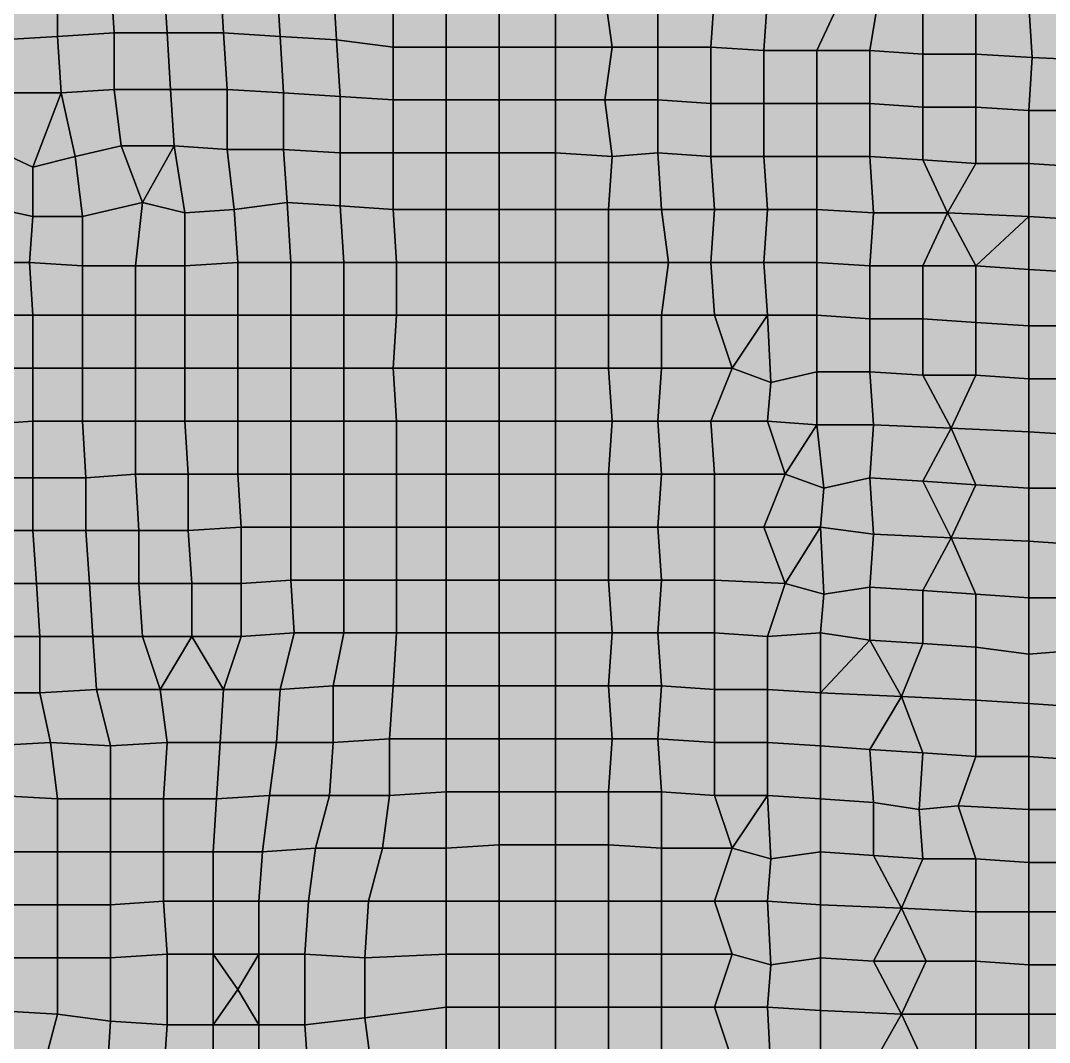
# Model space of a CAD drawing. Header units: metres. Extents: x -7480 to 79269, y -9100 to 45880.
# Drawn here: x 23930 to 29757, y 32180 to 37970 of the extents above; entities that cross this region are included whole.
import ezdxf

# ---------------------------------------------------------------- set-up
doc = ezdxf.new("R2010")
doc.units = ezdxf.units.M
doc.layers.add('COLOR_181', color=181, linetype='Continuous')

msp = doc.modelspace()

# ---------------------------------------------------------------- hatches: boundary and pattern name
at = {"layer": 'COLOR_181'}
for points in [[(23820, 37860), (24140, 37880), (24140, 38200), (23820, 38180)], [(24140, 37880), (24460, 37900), (24440, 38220), (24140, 38200)], [(24440, 38220), (24460, 37900), (24760, 37900), (24740, 38220)], [(24740, 38220), (24760, 37900), (25080, 37900), (25060, 38220)], [(25060, 38220), (25080, 37900), (25400, 37880), (25380, 38220)], [(25380, 38220), (25400, 37880), (25720, 37860), (25700, 38180)], [(25700, 38180), (25720, 37860), (26040, 37820), (26040, 38140)], [(26040, 37820), (26340, 37820), (26340, 38120), (26040, 38140)], [(26340, 37820), (26640, 37820), (26640, 38120), (26340, 38120)], [(26640, 37820), (26960, 37820), (26960, 38120), (26640, 38120)], [(26960, 37820), (27280, 37820), (27240, 38120), (26960, 38120)], [(27240, 38120), (27280, 37820), (27540, 37820), (27540, 38120)], [(27540, 37820), (27840, 37820), (27860, 38120), (27540, 38120)], [(27840, 37820), (28140, 37800), (28160, 38100), (27860, 38120)], [(28140, 37800), (28440, 37800), (28580, 38100), (28160, 38100)], [(28440, 37800), (28740, 37800), (28780, 38040), (28580, 38100)], [(28740, 37800), (29040, 37780), (29040, 38080), (28780, 38040)], [(29040, 37780), (29340, 37780), (29340, 38080), (29040, 38080)], [(29340, 37780), (29660, 37760), (29640, 38060), (29340, 38080)], [(29640, 38060), (29660, 37760), (30100, 37740), (29940, 38060)], [(23800, 37560), (24160, 37560), (24140, 37880), (23820, 37860)], [(24140, 37880), (24160, 37560), (24460, 37580), (24460, 37900)], [(24460, 37580), (24780, 37580), (24760, 37900), (24460, 37900)], [(24760, 37900), (24780, 37580), (25100, 37580), (25080, 37900)], [(25080, 37900), (25100, 37580), (25420, 37560), (25400, 37880)], [(25400, 37880), (25420, 37560), (25740, 37540), (25720, 37860)], [(25720, 37860), (25740, 37540), (26040, 37520), (26040, 37820)], [(26040, 37520), (26340, 37520), (26340, 37820), (26040, 37820)], [(26340, 37520), (26640, 37520), (26640, 37820), (26340, 37820)], [(26640, 37520), (26960, 37520), (26960, 37820), (26640, 37820)], [(26960, 37520), (27240, 37520), (27280, 37820), (26960, 37820)], [(27240, 37520), (27540, 37520), (27540, 37820), (27280, 37820)], [(27540, 37520), (27840, 37500), (27840, 37820), (27540, 37820)], [(27840, 37500), (28140, 37500), (28140, 37800), (27840, 37820)], [(28140, 37500), (28440, 37500), (28440, 37800), (28140, 37800)], [(28440, 37500), (28740, 37500), (28740, 37800), (28440, 37800)], [(28740, 37500), (29040, 37480), (29040, 37780), (28740, 37800)], [(29040, 37480), (29340, 37480), (29340, 37780), (29040, 37780)], [(29340, 37480), (29640, 37460), (29660, 37760), (29340, 37780)], [(29640, 37460), (29940, 37460), (30100, 37740), (29660, 37760)], [(23740, 37260), (24000, 37140), (24160, 37560), (23800, 37560)], [(24000, 37140), (24240, 37200), (24160, 37560)], [(24160, 37560), (24240, 37200), (24500, 37260), (24460, 37580)], [(24460, 37580), (24500, 37260), (24800, 37260), (24780, 37580)], [(24780, 37580), (24800, 37260), (25100, 37240), (25100, 37580)], [(25100, 37240), (25420, 37240), (25420, 37560), (25100, 37580)], [(25420, 37240), (25740, 37220), (25740, 37540), (25420, 37560)], [(25740, 37220), (26040, 37220), (26040, 37520), (25740, 37540)], [(26040, 37220), (26340, 37220), (26340, 37520), (26040, 37520)], [(26340, 37220), (26640, 37220), (26640, 37520), (26340, 37520)], [(26640, 37220), (26960, 37220), (26960, 37520), (26640, 37520)], [(26960, 37220), (27280, 37200), (27240, 37520), (26960, 37520)], [(27240, 37520), (27280, 37200), (27540, 37220), (27540, 37520)], [(27540, 37220), (27840, 37200), (27840, 37500), (27540, 37520)], [(27840, 37200), (28140, 37200), (28140, 37500), (27840, 37500)], [(28140, 37200), (28440, 37200), (28440, 37500), (28140, 37500)], [(28440, 37200), (28740, 37200), (28740, 37500), (28440, 37500)], [(28740, 37200), (29040, 37180), (29040, 37480), (28740, 37500)], [(29040, 37180), (29340, 37160), (29340, 37480), (29040, 37480)], [(29340, 37160), (29640, 37160), (29640, 37460), (29340, 37480)], [(29640, 37160), (29960, 37140), (29940, 37460), (29640, 37460)], [(23720, 36920), (24000, 36860), (24000, 37140), (23740, 37260)], [(24240, 37200), (24280, 36860), (24620, 36940), (24500, 37260)], [(24500, 37260), (24620, 36940), (24800, 37260)], [(24620, 36940), (24860, 36880), (24800, 37260)], [(24800, 37260), (24860, 36880), (25140, 36900), (25100, 37240)], [(25100, 37240), (25140, 36900), (25440, 36940), (25420, 37240)], [(25420, 37240), (25440, 36940), (25740, 36920), (25740, 37220)], [(24000, 36860), (24280, 36860), (24240, 37200), (24000, 37140)], [(25740, 36920), (26040, 36900), (26040, 37220), (25740, 37220)], [(26040, 36900), (26340, 36900), (26340, 37220), (26040, 37220)], [(26340, 36900), (26640, 36900), (26640, 37220), (26340, 37220)], [(26640, 36900), (26960, 36900), (26960, 37220), (26640, 37220)], [(26960, 36900), (27260, 36900), (27280, 37200), (26960, 37220)], [(27260, 36900), (27560, 36900), (27540, 37220), (27280, 37200)], [(27540, 37220), (27560, 36900), (27860, 36900), (27840, 37200)], [(27840, 37200), (27860, 36900), (28160, 36900), (28140, 37200)], [(28140, 37200), (28160, 36900), (28440, 36900), (28440, 37200)], [(28440, 36900), (28760, 36880), (28740, 37200), (28440, 37200)], [(28740, 37200), (28760, 36880), (29180, 36880), (29040, 37180)], [(29040, 37180), (29180, 36880), (29340, 37160)], [(29180, 36880), (29640, 36860), (29640, 37160), (29340, 37160)], [(29640, 36860), (29940, 36840), (29960, 37140), (29640, 37160)], [(23700, 36600), (23980, 36600), (24000, 36860), (23720, 36920)], [(24280, 36580), (24580, 36580), (24620, 36940), (24280, 36860)], [(24580, 36580), (24860, 36580), (24860, 36880), (24620, 36940)], [(24860, 36580), (25160, 36600), (25140, 36900), (24860, 36880)], [(25140, 36900), (25160, 36600), (25460, 36600), (25440, 36940)], [(25440, 36940), (25460, 36600), (25760, 36600), (25740, 36920)], [(25740, 36920), (25760, 36600), (26060, 36600), (26040, 36900)], [(26040, 36900), (26060, 36600), (26340, 36600), (26340, 36900)], [(26340, 36600), (26640, 36600), (26640, 36900), (26340, 36900)], [(26640, 36600), (26960, 36600), (26960, 36900), (26640, 36900)], [(26960, 36600), (27260, 36600), (27260, 36900), (26960, 36900)], [(27260, 36600), (27600, 36600), (27560, 36900), (27260, 36900)], [(27560, 36900), (27600, 36600), (27840, 36600), (27860, 36900)], [(27840, 36600), (28140, 36600), (28160, 36900), (27860, 36900)], [(28140, 36600), (28440, 36600), (28440, 36900), (28160, 36900)], [(28440, 36600), (28740, 36580), (28760, 36880), (28440, 36900)], [(23980, 36600), (24280, 36580), (24280, 36860), (24000, 36860)], [(28740, 36580), (29040, 36580), (29180, 36880), (28760, 36880)], [(29040, 36580), (29340, 36580), (29180, 36880)], [(29180, 36880), (29340, 36580), (29640, 36860)], [(29340, 36580), (29640, 36560), (29640, 36860)], [(29640, 36560), (29960, 36540), (29940, 36840), (29640, 36860)], [(23700, 36300), (24000, 36300), (23980, 36600), (23700, 36600)], [(23980, 36600), (24000, 36300), (24280, 36300), (24280, 36580)], [(24860, 36300), (25160, 36300), (25160, 36600), (24860, 36580)], [(25160, 36300), (25460, 36300), (25460, 36600), (25160, 36600)], [(25460, 36300), (25760, 36300), (25760, 36600), (25460, 36600)], [(25760, 36300), (26060, 36300), (26060, 36600), (25760, 36600)], [(26060, 36300), (26340, 36300), (26340, 36600), (26060, 36600)], [(26340, 36300), (26640, 36300), (26640, 36600), (26340, 36600)], [(26640, 36300), (26960, 36300), (26960, 36600), (26640, 36600)], [(26960, 36300), (27260, 36300), (27260, 36600), (26960, 36600)], [(27260, 36300), (27560, 36300), (27600, 36600), (27260, 36600)], [(27560, 36300), (27860, 36300), (27840, 36600), (27600, 36600)], [(27840, 36600), (27860, 36300), (28160, 36300), (28140, 36600)], [(28140, 36600), (28160, 36300), (28440, 36300), (28440, 36600)], [(28440, 36300), (28740, 36280), (28740, 36580), (28440, 36600)], [(24280, 36300), (24580, 36300), (24580, 36580), (24280, 36580)], [(24580, 36300), (24860, 36300), (24860, 36580), (24580, 36580)], [(28740, 36280), (29040, 36280), (29040, 36580), (28740, 36580)], [(29040, 36280), (29340, 36260), (29340, 36580), (29040, 36580)], [(29340, 36260), (29640, 36240), (29640, 36560), (29340, 36580)], [(29640, 36240), (29940, 36240), (29960, 36540), (29640, 36560)], [(23700, 36000), (24000, 36000), (24000, 36300), (23700, 36300)], [(24000, 36000), (24280, 36000), (24280, 36300), (24000, 36300)], [(24280, 36000), (24580, 36000), (24580, 36300), (24280, 36300)], [(24580, 36000), (24860, 36000), (24860, 36300), (24580, 36300)], [(24860, 36000), (25160, 36000), (25160, 36300), (24860, 36300)], [(25160, 36000), (25460, 36000), (25460, 36300), (25160, 36300)], [(25460, 36000), (25760, 36000), (25760, 36300), (25460, 36300)], [(25760, 36000), (26040, 36000), (26060, 36300), (25760, 36300)], [(26040, 36000), (26340, 36000), (26340, 36300), (26060, 36300)], [(26340, 36000), (26640, 36000), (26640, 36300), (26340, 36300)], [(26640, 36000), (26960, 36000), (26960, 36300), (26640, 36300)], [(26960, 36000), (27260, 36000), (27260, 36300), (26960, 36300)], [(27260, 36000), (27560, 36000), (27560, 36300), (27260, 36300)], [(27560, 36000), (27960, 36000), (27860, 36300), (27560, 36300)], [(27860, 36300), (27960, 36000), (28160, 36300)], [(27960, 36000), (28180, 35920), (28160, 36300)], [(28160, 36300), (28180, 35920), (28440, 35980), (28440, 36300)], [(28440, 35980), (28740, 35980), (28740, 36280), (28440, 36300)], [(28740, 35980), (29040, 35960), (29040, 36280), (28740, 36280)], [(29040, 35960), (29340, 35960), (29340, 36260), (29040, 36280)], [(29340, 35960), (29640, 35940), (29640, 36240), (29340, 36260)], [(29640, 35940), (29960, 35940), (29940, 36240), (29640, 36240)], [(23700, 35680), (24000, 35700), (24000, 36000), (23700, 36000)], [(24000, 35700), (24280, 35700), (24280, 36000), (24000, 36000)], [(24280, 35700), (24580, 35700), (24580, 36000), (24280, 36000)], [(24580, 35700), (24860, 35700), (24860, 36000), (24580, 36000)], [(24860, 35700), (25160, 35700), (25160, 36000), (24860, 36000)], [(25160, 35700), (25460, 35700), (25460, 36000), (25160, 36000)], [(25460, 35700), (25760, 35700), (25760, 36000), (25460, 36000)], [(25760, 35700), (26060, 35700), (26040, 36000), (25760, 36000)], [(26040, 36000), (26060, 35700), (26340, 35700), (26340, 36000)], [(26340, 35700), (26640, 35700), (26640, 36000), (26340, 36000)], [(26640, 35700), (26960, 35700), (26960, 36000), (26640, 36000)], [(26960, 35700), (27280, 35700), (27260, 36000), (26960, 36000)], [(27260, 36000), (27280, 35700), (27540, 35700), (27560, 36000)], [(27540, 35700), (27840, 35700), (27960, 36000), (27560, 36000)], [(27840, 35700), (28160, 35700), (28180, 35920), (27960, 36000)], [(28160, 35700), (28440, 35680), (28440, 35980), (28180, 35920)], [(28440, 35680), (28760, 35680), (28740, 35980), (28440, 35980)], [(28740, 35980), (28760, 35680), (29200, 35660), (29040, 35960)], [(29040, 35960), (29200, 35660), (29340, 35960)], [(29200, 35660), (29640, 35640), (29640, 35940), (29340, 35960)], [(29640, 35640), (29940, 35620), (29960, 35940), (29640, 35940)], [(23700, 35380), (24000, 35380), (24000, 35700), (23700, 35680)], [(24000, 35380), (24300, 35380), (24280, 35700), (24000, 35700)], [(24280, 35700), (24300, 35380), (24580, 35400), (24580, 35700)], [(24580, 35400), (24880, 35400), (24860, 35700), (24580, 35700)], [(24860, 35700), (24880, 35400), (25160, 35400), (25160, 35700)], [(25160, 35400), (25460, 35400), (25460, 35700), (25160, 35700)], [(25460, 35400), (25760, 35400), (25760, 35700), (25460, 35700)], [(25760, 35400), (26060, 35400), (26060, 35700), (25760, 35700)], [(26060, 35400), (26340, 35400), (26340, 35700), (26060, 35700)], [(26340, 35400), (26640, 35400), (26640, 35700), (26340, 35700)], [(26640, 35400), (26960, 35400), (26960, 35700), (26640, 35700)], [(26960, 35400), (27260, 35400), (27280, 35700), (26960, 35700)], [(27260, 35400), (27560, 35400), (27540, 35700), (27280, 35700)], [(27540, 35700), (27560, 35400), (27860, 35400), (27840, 35700)], [(27840, 35700), (27860, 35400), (28260, 35400), (28160, 35700)], [(28160, 35700), (28260, 35400), (28440, 35680)], [(28260, 35400), (28480, 35320), (28440, 35680)], [(28440, 35680), (28480, 35320), (28740, 35380), (28760, 35680)], [(28740, 35380), (29040, 35360), (29200, 35660), (28760, 35680)], [(29040, 35360), (29340, 35340), (29200, 35660)], [(29200, 35660), (29340, 35340), (29640, 35320), (29640, 35640)], [(29640, 35320), (29940, 35320), (29940, 35620), (29640, 35640)], [(23700, 35380), (23720, 35080), (24000, 35080), (24000, 35380)], [(24000, 35080), (24300, 35080), (24300, 35380), (24000, 35380)], [(24300, 35080), (24600, 35080), (24580, 35400), (24300, 35380)], [(24580, 35400), (24600, 35080), (24880, 35080), (24880, 35400)], [(24880, 35080), (25180, 35100), (25160, 35400), (24880, 35400)], [(25160, 35400), (25180, 35100), (25460, 35100), (25460, 35400)], [(25460, 35100), (25760, 35100), (25760, 35400), (25460, 35400)], [(25760, 35100), (26060, 35100), (26060, 35400), (25760, 35400)], [(26060, 35100), (26340, 35100), (26340, 35400), (26060, 35400)], [(26340, 35100), (26640, 35100), (26640, 35400), (26340, 35400)], [(26640, 35100), (26960, 35100), (26960, 35400), (26640, 35400)], [(26960, 35100), (27260, 35100), (27260, 35400), (26960, 35400)], [(27260, 35100), (27540, 35100), (27560, 35400), (27260, 35400)], [(27540, 35100), (27860, 35100), (27860, 35400), (27560, 35400)], [(27860, 35100), (28140, 35100), (28260, 35400), (27860, 35400)], [(28140, 35100), (28460, 35100), (28480, 35320), (28260, 35400)], [(28460, 35100), (28760, 35060), (28740, 35380), (28480, 35320)], [(28740, 35380), (28760, 35060), (29200, 35040), (29040, 35360)], [(29040, 35360), (29200, 35040), (29340, 35340)], [(29200, 35040), (29640, 35020), (29640, 35320), (29340, 35340)], [(29640, 35020), (29940, 35000), (29940, 35320), (29640, 35320)], [(24880, 35080), (24900, 34780), (25180, 34780), (25180, 35100)], [(25180, 34780), (25460, 34800), (25460, 35100), (25180, 35100)], [(25460, 34800), (25760, 34800), (25760, 35100), (25460, 35100)], [(25760, 34800), (26060, 34800), (26060, 35100), (25760, 35100)], [(26060, 34800), (26340, 34800), (26340, 35100), (26060, 35100)], [(26340, 34800), (26640, 34800), (26640, 35100), (26340, 35100)], [(26640, 34800), (26960, 34800), (26960, 35100), (26640, 35100)], [(26960, 34800), (27260, 34800), (27260, 35100), (26960, 35100)], [(27260, 34800), (27560, 34800), (27540, 35100), (27260, 35100)], [(27540, 35100), (27560, 34800), (27860, 34800), (27860, 35100)], [(27860, 34800), (28260, 34780), (28140, 35100), (27860, 35100)], [(28140, 35100), (28260, 34780), (28460, 35100)], [(28260, 34780), (28480, 34720), (28460, 35100)], [(28460, 35100), (28480, 34720), (28740, 34760), (28760, 35060)], [(23720, 34780), (24020, 34780), (24000, 35080), (23720, 35080)], [(24000, 35080), (24020, 34780), (24320, 34780), (24300, 35080)], [(24300, 35080), (24320, 34780), (24600, 34780), (24600, 35080)], [(24600, 34780), (24900, 34780), (24880, 35080), (24600, 35080)], [(28740, 34760), (29040, 34740), (29200, 35040), (28760, 35060)], [(29040, 34740), (29340, 34720), (29200, 35040)], [(29200, 35040), (29340, 34720), (29640, 34700), (29640, 35020)], [(29640, 34700), (29940, 34700), (29940, 35000), (29640, 35020)], [(25180, 34480), (25480, 34500), (25460, 34800), (25180, 34780)], [(25460, 34800), (25480, 34500), (25760, 34500), (25760, 34800)], [(25760, 34500), (26060, 34500), (26060, 34800), (25760, 34800)], [(26060, 34500), (26340, 34500), (26340, 34800), (26060, 34800)], [(26340, 34500), (26640, 34500), (26640, 34800), (26340, 34800)], [(26640, 34500), (26960, 34500), (26960, 34800), (26640, 34800)], [(26960, 34500), (27280, 34500), (27260, 34800), (26960, 34800)], [(27260, 34800), (27280, 34500), (27540, 34500), (27560, 34800)], [(27540, 34500), (27860, 34500), (27860, 34800), (27560, 34800)], [(27860, 34500), (28160, 34480), (28260, 34780), (27860, 34800)], [(23720, 34780), (23740, 34480), (24040, 34480), (24020, 34780)], [(24020, 34780), (24040, 34480), (24340, 34480), (24320, 34780)], [(24320, 34780), (24340, 34480), (24620, 34480), (24600, 34780)], [(24600, 34780), (24620, 34480), (24900, 34480), (24900, 34780)], [(24900, 34480), (25180, 34480), (25180, 34780), (24900, 34780)], [(28160, 34480), (28460, 34500), (28480, 34720), (28260, 34780)], [(28460, 34500), (28740, 34460), (28740, 34760), (28480, 34720)], [(28740, 34460), (29040, 34440), (29040, 34740), (28740, 34760)], [(29040, 34440), (29340, 34420), (29340, 34720), (29040, 34740)], [(29340, 34420), (29640, 34380), (29640, 34700), (29340, 34720)], [(29640, 34380), (29900, 34400), (29940, 34700), (29640, 34700)], [(25080, 34180), (25400, 34180), (25480, 34500), (25180, 34480)], [(25400, 34180), (25700, 34200), (25760, 34500), (25480, 34500)], [(25700, 34200), (26040, 34200), (26060, 34500), (25760, 34500)], [(26040, 34200), (26340, 34200), (26340, 34500), (26060, 34500)], [(26340, 34200), (26640, 34200), (26640, 34500), (26340, 34500)], [(26640, 34200), (26960, 34200), (26960, 34500), (26640, 34500)], [(26960, 34200), (27260, 34200), (27280, 34500), (26960, 34500)], [(27260, 34200), (27560, 34200), (27540, 34500), (27280, 34500)], [(27540, 34500), (27560, 34200), (27860, 34180), (27860, 34500)], [(27860, 34180), (28160, 34180), (28160, 34480), (27860, 34500)], [(28160, 34180), (28460, 34160), (28460, 34500), (28160, 34480)], [(28460, 34160), (28740, 34460), (28460, 34500)], [(23740, 34160), (24040, 34160), (24040, 34480), (23740, 34480)], [(24040, 34160), (24360, 34180), (24340, 34480), (24040, 34480)], [(24340, 34480), (24360, 34180), (24720, 34180), (24620, 34480)], [(24620, 34480), (24720, 34180), (24900, 34480)], [(24720, 34180), (25080, 34180), (24900, 34480)], [(24900, 34480), (25080, 34180), (25180, 34480)], [(28460, 34160), (28920, 34140), (28740, 34460)], [(28740, 34460), (28920, 34140), (29040, 34440)], [(28920, 34140), (29340, 34120), (29340, 34420), (29040, 34440)], [(29340, 34120), (29640, 34100), (29640, 34380), (29340, 34420)], [(29640, 34100), (29940, 34080), (29900, 34400), (29640, 34380)], [(23740, 34160), (23760, 33860), (24100, 33880), (24040, 34160)], [(24040, 34160), (24100, 33880), (24440, 33860), (24360, 34180)], [(24360, 34180), (24440, 33860), (24760, 33880), (24720, 34180)], [(24720, 34180), (24760, 33880), (25060, 33880), (25080, 34180)], [(25060, 33880), (25380, 33880), (25400, 34180), (25080, 34180)], [(25380, 33880), (25700, 33880), (25700, 34200), (25400, 34180)], [(25700, 33880), (26020, 33900), (26040, 34200), (25700, 34200)], [(26020, 33900), (26340, 33900), (26340, 34200), (26040, 34200)], [(26340, 33900), (26640, 33900), (26640, 34200), (26340, 34200)], [(26640, 33900), (26960, 33900), (26960, 34200), (26640, 34200)], [(26960, 33900), (27280, 33900), (27260, 34200), (26960, 34200)], [(27260, 34200), (27280, 33900), (27540, 33900), (27560, 34200)], [(27540, 33900), (27860, 33880), (27860, 34180), (27560, 34200)], [(27860, 33880), (28160, 33880), (28160, 34180), (27860, 34180)], [(28160, 33880), (28460, 33860), (28460, 34160), (28160, 34180)], [(28460, 33860), (28740, 33840), (28920, 34140), (28460, 34160)], [(28740, 33840), (29040, 33820), (28920, 34140)], [(28920, 34140), (29040, 33820), (29340, 33800), (29340, 34120)], [(29340, 33800), (29640, 33800), (29640, 34100), (29340, 34120)], [(29640, 33800), (29940, 33780), (29940, 34080), (29640, 34100)], [(23760, 33860), (23800, 33580), (24140, 33560), (24100, 33880)], [(24100, 33880), (24140, 33560), (24440, 33560), (24440, 33860)], [(24440, 33560), (24740, 33560), (24760, 33880), (24440, 33860)], [(24740, 33560), (25040, 33560), (25060, 33880), (24760, 33880)], [(25040, 33560), (25340, 33580), (25380, 33880), (25060, 33880)], [(25340, 33580), (25680, 33580), (25700, 33880), (25380, 33880)], [(25680, 33580), (26020, 33580), (26020, 33900), (25700, 33880)], [(26020, 33580), (26340, 33600), (26340, 33900), (26020, 33900)], [(26340, 33600), (26640, 33600), (26640, 33900), (26340, 33900)], [(26640, 33600), (26960, 33600), (26960, 33900), (26640, 33900)], [(26960, 33600), (27260, 33600), (27280, 33900), (26960, 33900)], [(27260, 33600), (27560, 33600), (27540, 33900), (27280, 33900)], [(27540, 33900), (27560, 33600), (27860, 33580), (27860, 33880)], [(27860, 33580), (28160, 33580), (28160, 33880), (27860, 33880)], [(28160, 33580), (28460, 33560), (28460, 33860), (28160, 33880)], [(28460, 33560), (28760, 33540), (28740, 33840), (28460, 33860)], [(28740, 33840), (28760, 33540), (29020, 33500), (29040, 33820)], [(29020, 33500), (29240, 33520), (29340, 33800), (29040, 33820)], [(29240, 33520), (29640, 33500), (29640, 33800), (29340, 33800)], [(29640, 33500), (29960, 33500), (29940, 33780), (29640, 33800)], [(23800, 33260), (24140, 33260), (24140, 33560), (23800, 33580)], [(25020, 33260), (25300, 33260), (25340, 33580), (25040, 33560)], [(25300, 33260), (25600, 33280), (25680, 33580), (25340, 33580)], [(25600, 33280), (25980, 33280), (26020, 33580), (25680, 33580)], [(25980, 33280), (26340, 33280), (26340, 33600), (26020, 33580)], [(26340, 33280), (26640, 33300), (26640, 33600), (26340, 33600)], [(26640, 33300), (26960, 33300), (26960, 33600), (26640, 33600)], [(26960, 33300), (27260, 33300), (27260, 33600), (26960, 33600)], [(27260, 33300), (27560, 33280), (27560, 33600), (27260, 33600)], [(27560, 33280), (27960, 33280), (27860, 33580), (27560, 33600)], [(27860, 33580), (27960, 33280), (28160, 33580)], [(27960, 33280), (28180, 33220), (28160, 33580)], [(28160, 33580), (28180, 33220), (28460, 33260), (28460, 33560)], [(24140, 33260), (24440, 33260), (24440, 33560), (24140, 33560)], [(24440, 33260), (24740, 33260), (24740, 33560), (24440, 33560)], [(24740, 33260), (25020, 33260), (25040, 33560), (24740, 33560)], [(28460, 33260), (28760, 33240), (28760, 33540), (28460, 33560)], [(28760, 33240), (29040, 33220), (29020, 33500), (28760, 33540)], [(29020, 33500), (29040, 33220), (29340, 33220), (29240, 33520)], [(29240, 33520), (29340, 33220), (29640, 33200), (29640, 33500)], [(29640, 33200), (29940, 33200), (29960, 33500), (29640, 33500)], [(25280, 32980), (25560, 32980), (25600, 33280), (25300, 33260)], [(25560, 32980), (25900, 32980), (25980, 33280), (25600, 33280)], [(25900, 32980), (26340, 32980), (26340, 33280), (25980, 33280)], [(26340, 32980), (26640, 32980), (26640, 33300), (26340, 33280)], [(26640, 32980), (26960, 32980), (26960, 33300), (26640, 33300)], [(26960, 32980), (27260, 32980), (27260, 33300), (26960, 33300)], [(27260, 32980), (27560, 32980), (27560, 33280), (27260, 33300)], [(27560, 32980), (27860, 32980), (27960, 33280), (27560, 33280)], [(27860, 32980), (28160, 32980), (28180, 33220), (27960, 33280)], [(23800, 33260), (23820, 32960), (24140, 32960), (24140, 33260)], [(24140, 32960), (24440, 32960), (24440, 33260), (24140, 33260)], [(24440, 32960), (24740, 32980), (24740, 33260), (24440, 33260)], [(24740, 32980), (25020, 32980), (25020, 33260), (24740, 33260)], [(25020, 32980), (25280, 32980), (25300, 33260), (25020, 33260)], [(28160, 32980), (28460, 32960), (28460, 33260), (28180, 33220)], [(28460, 32960), (28920, 32940), (28760, 33240), (28460, 33260)], [(28760, 33240), (28920, 32940), (29040, 33220)], [(28920, 32940), (29340, 32920), (29340, 33220), (29040, 33220)], [(29340, 32920), (29640, 32920), (29640, 33200), (29340, 33220)], [(29640, 32920), (29940, 32920), (29940, 33200), (29640, 33200)], [(23800, 32660), (24140, 32660), (24140, 32960), (23820, 32960)], [(24140, 32660), (24440, 32660), (24440, 32960), (24140, 32960)], [(24440, 32660), (24760, 32680), (24740, 32980), (24440, 32960)], [(24740, 32980), (24760, 32680), (25020, 32680), (25020, 32980)], [(25020, 32680), (25280, 32680), (25280, 32980), (25020, 32980)], [(25280, 32680), (25540, 32680), (25560, 32980), (25280, 32980)], [(25540, 32680), (25880, 32660), (25900, 32980), (25560, 32980)], [(25880, 32660), (26340, 32680), (26340, 32980), (25900, 32980)], [(26340, 32680), (26640, 32680), (26640, 32980), (26340, 32980)], [(26640, 32680), (26960, 32680), (26960, 32980), (26640, 32980)], [(26960, 32680), (27260, 32680), (27260, 32980), (26960, 32980)], [(27260, 32680), (27560, 32680), (27560, 32980), (27260, 32980)], [(27560, 32680), (27960, 32680), (27860, 32980), (27560, 32980)], [(27860, 32980), (27960, 32680), (28180, 32620), (28160, 32980)], [(28160, 32980), (28180, 32620), (28460, 32660), (28460, 32960)], [(28460, 32660), (28760, 32640), (28920, 32940), (28460, 32960)], [(28760, 32640), (29060, 32640), (28920, 32940)], [(28920, 32940), (29060, 32640), (29340, 32640), (29340, 32920)], [(29340, 32640), (29640, 32620), (29640, 32920), (29340, 32920)], [(29640, 32620), (29940, 32620), (29940, 32920), (29640, 32920)], [(23780, 32360), (24140, 32340), (24140, 32660), (23800, 32660)], [(24140, 32340), (24440, 32300), (24440, 32660), (24140, 32660)], [(24440, 32300), (24760, 32280), (24760, 32680), (24440, 32660)], [(24760, 32280), (25020, 32280), (25020, 32680), (24760, 32680)], [(25020, 32280), (25160, 32480), (25020, 32680)], [(25020, 32680), (25160, 32480), (25280, 32680)], [(25160, 32480), (25280, 32280), (25280, 32680)], [(25280, 32280), (25540, 32280), (25540, 32680), (25280, 32680)], [(25540, 32280), (25880, 32320), (25880, 32660), (25540, 32680)], [(25880, 32320), (26340, 32380), (26340, 32680), (25880, 32660)], [(26340, 32380), (26640, 32380), (26640, 32680), (26340, 32680)], [(26640, 32380), (26960, 32380), (26960, 32680), (26640, 32680)], [(26960, 32380), (27260, 32380), (27260, 32680), (26960, 32680)], [(27260, 32380), (27560, 32380), (27560, 32680), (27260, 32680)], [(27560, 32380), (27860, 32380), (27960, 32680), (27560, 32680)], [(27860, 32380), (28160, 32380), (28180, 32620), (27960, 32680)], [(28160, 32380), (28460, 32360), (28460, 32660), (28180, 32620)], [(28460, 32360), (28920, 32340), (28760, 32640), (28460, 32660)], [(28760, 32640), (28920, 32340), (29060, 32640)], [(28920, 32340), (29340, 32340), (29340, 32640), (29060, 32640)], [(29340, 32340), (29640, 32340), (29640, 32620), (29340, 32640)], [(29640, 32340), (29960, 32340), (29940, 32620), (29640, 32620)], [(25020, 32280), (25280, 32280), (25160, 32480)], [(23720, 32060), (24060, 32040), (24140, 32340), (23780, 32360)], [(25880, 32320), (25920, 32020), (26340, 32080), (26340, 32380)], [(26340, 32080), (26640, 32080), (26640, 32380), (26340, 32380)], [(26640, 32080), (26960, 32080), (26960, 32380), (26640, 32380)], [(26960, 32080), (27260, 32080), (27260, 32380), (26960, 32380)], [(27260, 32080), (27560, 32080), (27560, 32380), (27260, 32380)], [(27560, 32080), (27960, 32080), (27860, 32380), (27560, 32380)], [(27860, 32380), (27960, 32080), (28180, 32020), (28160, 32380)], [(28160, 32380), (28180, 32020), (28460, 32060), (28460, 32360)], [(28460, 32060), (28760, 32060), (28920, 32340), (28460, 32360)], [(24060, 32040), (24420, 32000), (24440, 32300), (24140, 32340)], [(24420, 32000), (24740, 31980), (24760, 32280), (24440, 32300)], [(25540, 32280), (25560, 31980), (25920, 32020), (25880, 32320)], [(28760, 32060), (29060, 32040), (28920, 32340)], [(28920, 32340), (29060, 32040), (29340, 32040), (29340, 32340)], [(29340, 32040), (29640, 32040), (29640, 32340), (29340, 32340)], [(29640, 32040), (29960, 32040), (29960, 32340), (29640, 32340)], [(24740, 31980), (25020, 31980), (25020, 32280), (24760, 32280)], [(25020, 31980), (25280, 31980), (25280, 32280), (25020, 32280)], [(25280, 31980), (25560, 31980), (25540, 32280), (25280, 32280)]]:
    msp.add_hatch(color=256, dxfattribs=at).paths.add_polyline_path(points)

# ---------------------------------------------------------------- linework, layer by layer
for points in [[(23820, 37860), (24140, 37880), (24140, 38200), (23820, 38180)], [(24140, 37880), (24460, 37900), (24440, 38220), (24140, 38200)], [(24440, 38220), (24460, 37900), (24760, 37900), (24740, 38220)], [(24740, 38220), (24760, 37900), (25080, 37900), (25060, 38220)], [(25060, 38220), (25080, 37900), (25400, 37880), (25380, 38220)], [(25380, 38220), (25400, 37880), (25720, 37860), (25700, 38180)], [(25700, 38180), (25720, 37860), (26040, 37820), (26040, 38140)], [(26040, 37820), (26340, 37820), (26340, 38120), (26040, 38140)], [(26340, 37820), (26640, 37820), (26640, 38120), (26340, 38120)], [(26640, 37820), (26960, 37820), (26960, 38120), (26640, 38120)], [(26960, 37820), (27280, 37820), (27240, 38120), (26960, 38120)], [(27240, 38120), (27280, 37820), (27540, 37820), (27540, 38120)], [(27540, 37820), (27840, 37820), (27860, 38120), (27540, 38120)], [(27840, 37820), (28140, 37800), (28160, 38100), (27860, 38120)], [(28140, 37800), (28440, 37800), (28580, 38100), (28160, 38100)], [(28440, 37800), (28740, 37800), (28780, 38040), (28580, 38100)], [(28740, 37800), (29040, 37780), (29040, 38080), (28780, 38040)], [(29040, 37780), (29340, 37780), (29340, 38080), (29040, 38080)], [(29340, 37780), (29660, 37760), (29640, 38060), (29340, 38080)], [(29640, 38060), (29660, 37760), (30100, 37740), (29940, 38060)], [(23800, 37560), (24160, 37560), (24140, 37880), (23820, 37860)], [(24140, 37880), (24160, 37560), (24460, 37580), (24460, 37900)], [(24460, 37580), (24780, 37580), (24760, 37900), (24460, 37900)], [(24760, 37900), (24780, 37580), (25100, 37580), (25080, 37900)], [(25080, 37900), (25100, 37580), (25420, 37560), (25400, 37880)], [(25400, 37880), (25420, 37560), (25740, 37540), (25720, 37860)], [(25720, 37860), (25740, 37540), (26040, 37520), (26040, 37820)], [(26040, 37520), (26340, 37520), (26340, 37820), (26040, 37820)], [(26340, 37520), (26640, 37520), (26640, 37820), (26340, 37820)], [(26640, 37520), (26960, 37520), (26960, 37820), (26640, 37820)], [(26960, 37520), (27240, 37520), (27280, 37820), (26960, 37820)], [(27240, 37520), (27540, 37520), (27540, 37820), (27280, 37820)], [(27540, 37520), (27840, 37500), (27840, 37820), (27540, 37820)], [(27840, 37500), (28140, 37500), (28140, 37800), (27840, 37820)], [(28140, 37500), (28440, 37500), (28440, 37800), (28140, 37800)], [(28440, 37500), (28740, 37500), (28740, 37800), (28440, 37800)], [(28740, 37500), (29040, 37480), (29040, 37780), (28740, 37800)], [(29040, 37480), (29340, 37480), (29340, 37780), (29040, 37780)], [(29340, 37480), (29640, 37460), (29660, 37760), (29340, 37780)], [(29640, 37460), (29940, 37460), (30100, 37740), (29660, 37760)], [(23740, 37260), (24000, 37140), (24160, 37560), (23800, 37560)], [(24000, 37140), (24240, 37200), (24160, 37560)], [(24160, 37560), (24240, 37200), (24500, 37260), (24460, 37580)], [(24460, 37580), (24500, 37260), (24800, 37260), (24780, 37580)], [(24780, 37580), (24800, 37260), (25100, 37240), (25100, 37580)], [(25100, 37240), (25420, 37240), (25420, 37560), (25100, 37580)], [(25420, 37240), (25740, 37220), (25740, 37540), (25420, 37560)], [(25740, 37220), (26040, 37220), (26040, 37520), (25740, 37540)], [(26040, 37220), (26340, 37220), (26340, 37520), (26040, 37520)], [(26340, 37220), (26640, 37220), (26640, 37520), (26340, 37520)], [(26640, 37220), (26960, 37220), (26960, 37520), (26640, 37520)], [(26960, 37220), (27280, 37200), (27240, 37520), (26960, 37520)], [(27240, 37520), (27280, 37200), (27540, 37220), (27540, 37520)], [(27540, 37220), (27840, 37200), (27840, 37500), (27540, 37520)], [(27840, 37200), (28140, 37200), (28140, 37500), (27840, 37500)], [(28140, 37200), (28440, 37200), (28440, 37500), (28140, 37500)], [(28440, 37200), (28740, 37200), (28740, 37500), (28440, 37500)], [(28740, 37200), (29040, 37180), (29040, 37480), (28740, 37500)], [(29040, 37180), (29340, 37160), (29340, 37480), (29040, 37480)], [(29340, 37160), (29640, 37160), (29640, 37460), (29340, 37480)], [(29640, 37160), (29960, 37140), (29940, 37460), (29640, 37460)], [(23720, 36920), (24000, 36860), (24000, 37140), (23740, 37260)], [(24240, 37200), (24280, 36860), (24620, 36940), (24500, 37260)], [(24500, 37260), (24620, 36940), (24800, 37260)], [(24620, 36940), (24860, 36880), (24800, 37260)], [(24800, 37260), (24860, 36880), (25140, 36900), (25100, 37240)], [(25100, 37240), (25140, 36900), (25440, 36940), (25420, 37240)], [(25420, 37240), (25440, 36940), (25740, 36920), (25740, 37220)], [(24000, 36860), (24280, 36860), (24240, 37200), (24000, 37140)], [(25740, 36920), (26040, 36900), (26040, 37220), (25740, 37220)], [(26040, 36900), (26340, 36900), (26340, 37220), (26040, 37220)], [(26340, 36900), (26640, 36900), (26640, 37220), (26340, 37220)], [(26640, 36900), (26960, 36900), (26960, 37220), (26640, 37220)], [(26960, 36900), (27260, 36900), (27280, 37200), (26960, 37220)], [(27260, 36900), (27560, 36900), (27540, 37220), (27280, 37200)], [(27540, 37220), (27560, 36900), (27860, 36900), (27840, 37200)], [(27840, 37200), (27860, 36900), (28160, 36900), (28140, 37200)], [(28140, 37200), (28160, 36900), (28440, 36900), (28440, 37200)], [(28440, 36900), (28760, 36880), (28740, 37200), (28440, 37200)], [(28740, 37200), (28760, 36880), (29180, 36880), (29040, 37180)], [(29040, 37180), (29180, 36880), (29340, 37160)], [(29180, 36880), (29640, 36860), (29640, 37160), (29340, 37160)], [(29640, 36860), (29940, 36840), (29960, 37140), (29640, 37160)], [(23700, 36600), (23980, 36600), (24000, 36860), (23720, 36920)], [(24280, 36580), (24580, 36580), (24620, 36940), (24280, 36860)], [(24580, 36580), (24860, 36580), (24860, 36880), (24620, 36940)], [(24860, 36580), (25160, 36600), (25140, 36900), (24860, 36880)], [(25140, 36900), (25160, 36600), (25460, 36600), (25440, 36940)], [(25440, 36940), (25460, 36600), (25760, 36600), (25740, 36920)], [(25740, 36920), (25760, 36600), (26060, 36600), (26040, 36900)], [(26040, 36900), (26060, 36600), (26340, 36600), (26340, 36900)], [(26340, 36600), (26640, 36600), (26640, 36900), (26340, 36900)], [(26640, 36600), (26960, 36600), (26960, 36900), (26640, 36900)], [(26960, 36600), (27260, 36600), (27260, 36900), (26960, 36900)], [(27260, 36600), (27600, 36600), (27560, 36900), (27260, 36900)], [(27560, 36900), (27600, 36600), (27840, 36600), (27860, 36900)], [(27840, 36600), (28140, 36600), (28160, 36900), (27860, 36900)], [(28140, 36600), (28440, 36600), (28440, 36900), (28160, 36900)], [(28440, 36600), (28740, 36580), (28760, 36880), (28440, 36900)], [(23980, 36600), (24280, 36580), (24280, 36860), (24000, 36860)], [(28740, 36580), (29040, 36580), (29180, 36880), (28760, 36880)], [(29040, 36580), (29340, 36580), (29180, 36880)], [(29180, 36880), (29340, 36580), (29640, 36860)], [(29340, 36580), (29640, 36560), (29640, 36860)], [(29640, 36560), (29960, 36540), (29940, 36840), (29640, 36860)], [(23700, 36300), (24000, 36300), (23980, 36600), (23700, 36600)], [(23980, 36600), (24000, 36300), (24280, 36300), (24280, 36580)], [(24860, 36300), (25160, 36300), (25160, 36600), (24860, 36580)], [(25160, 36300), (25460, 36300), (25460, 36600), (25160, 36600)], [(25460, 36300), (25760, 36300), (25760, 36600), (25460, 36600)], [(25760, 36300), (26060, 36300), (26060, 36600), (25760, 36600)], [(26060, 36300), (26340, 36300), (26340, 36600), (26060, 36600)], [(26340, 36300), (26640, 36300), (26640, 36600), (26340, 36600)], [(26640, 36300), (26960, 36300), (26960, 36600), (26640, 36600)], [(26960, 36300), (27260, 36300), (27260, 36600), (26960, 36600)], [(27260, 36300), (27560, 36300), (27600, 36600), (27260, 36600)], [(27560, 36300), (27860, 36300), (27840, 36600), (27600, 36600)], [(27840, 36600), (27860, 36300), (28160, 36300), (28140, 36600)], [(28140, 36600), (28160, 36300), (28440, 36300), (28440, 36600)], [(28440, 36300), (28740, 36280), (28740, 36580), (28440, 36600)], [(24280, 36300), (24580, 36300), (24580, 36580), (24280, 36580)], [(24580, 36300), (24860, 36300), (24860, 36580), (24580, 36580)], [(28740, 36280), (29040, 36280), (29040, 36580), (28740, 36580)], [(29040, 36280), (29340, 36260), (29340, 36580), (29040, 36580)], [(29340, 36260), (29640, 36240), (29640, 36560), (29340, 36580)], [(29640, 36240), (29940, 36240), (29960, 36540), (29640, 36560)], [(23700, 36000), (24000, 36000), (24000, 36300), (23700, 36300)], [(24000, 36000), (24280, 36000), (24280, 36300), (24000, 36300)], [(24280, 36000), (24580, 36000), (24580, 36300), (24280, 36300)], [(24580, 36000), (24860, 36000), (24860, 36300), (24580, 36300)], [(24860, 36000), (25160, 36000), (25160, 36300), (24860, 36300)], [(25160, 36000), (25460, 36000), (25460, 36300), (25160, 36300)], [(25460, 36000), (25760, 36000), (25760, 36300), (25460, 36300)], [(25760, 36000), (26040, 36000), (26060, 36300), (25760, 36300)], [(26040, 36000), (26340, 36000), (26340, 36300), (26060, 36300)], [(26340, 36000), (26640, 36000), (26640, 36300), (26340, 36300)], [(26640, 36000), (26960, 36000), (26960, 36300), (26640, 36300)], [(26960, 36000), (27260, 36000), (27260, 36300), (26960, 36300)], [(27260, 36000), (27560, 36000), (27560, 36300), (27260, 36300)], [(27560, 36000), (27960, 36000), (27860, 36300), (27560, 36300)], [(27860, 36300), (27960, 36000), (28160, 36300)], [(27960, 36000), (28180, 35920), (28160, 36300)], [(28160, 36300), (28180, 35920), (28440, 35980), (28440, 36300)], [(28440, 35980), (28740, 35980), (28740, 36280), (28440, 36300)], [(28740, 35980), (29040, 35960), (29040, 36280), (28740, 36280)], [(29040, 35960), (29340, 35960), (29340, 36260), (29040, 36280)], [(29340, 35960), (29640, 35940), (29640, 36240), (29340, 36260)], [(29640, 35940), (29960, 35940), (29940, 36240), (29640, 36240)], [(23700, 35680), (24000, 35700), (24000, 36000), (23700, 36000)], [(24000, 35700), (24280, 35700), (24280, 36000), (24000, 36000)], [(24280, 35700), (24580, 35700), (24580, 36000), (24280, 36000)], [(24580, 35700), (24860, 35700), (24860, 36000), (24580, 36000)], [(24860, 35700), (25160, 35700), (25160, 36000), (24860, 36000)], [(25160, 35700), (25460, 35700), (25460, 36000), (25160, 36000)], [(25460, 35700), (25760, 35700), (25760, 36000), (25460, 36000)], [(25760, 35700), (26060, 35700), (26040, 36000), (25760, 36000)], [(26040, 36000), (26060, 35700), (26340, 35700), (26340, 36000)], [(26340, 35700), (26640, 35700), (26640, 36000), (26340, 36000)], [(26640, 35700), (26960, 35700), (26960, 36000), (26640, 36000)], [(26960, 35700), (27280, 35700), (27260, 36000), (26960, 36000)], [(27260, 36000), (27280, 35700), (27540, 35700), (27560, 36000)], [(27540, 35700), (27840, 35700), (27960, 36000), (27560, 36000)], [(27840, 35700), (28160, 35700), (28180, 35920), (27960, 36000)], [(28160, 35700), (28440, 35680), (28440, 35980), (28180, 35920)], [(28440, 35680), (28760, 35680), (28740, 35980), (28440, 35980)], [(28740, 35980), (28760, 35680), (29200, 35660), (29040, 35960)], [(29040, 35960), (29200, 35660), (29340, 35960)], [(29200, 35660), (29640, 35640), (29640, 35940), (29340, 35960)], [(29640, 35640), (29940, 35620), (29960, 35940), (29640, 35940)], [(23700, 35380), (24000, 35380), (24000, 35700), (23700, 35680)], [(24000, 35380), (24300, 35380), (24280, 35700), (24000, 35700)], [(24280, 35700), (24300, 35380), (24580, 35400), (24580, 35700)], [(24580, 35400), (24880, 35400), (24860, 35700), (24580, 35700)], [(24860, 35700), (24880, 35400), (25160, 35400), (25160, 35700)], [(25160, 35400), (25460, 35400), (25460, 35700), (25160, 35700)], [(25460, 35400), (25760, 35400), (25760, 35700), (25460, 35700)], [(25760, 35400), (26060, 35400), (26060, 35700), (25760, 35700)], [(26060, 35400), (26340, 35400), (26340, 35700), (26060, 35700)], [(26340, 35400), (26640, 35400), (26640, 35700), (26340, 35700)], [(26640, 35400), (26960, 35400), (26960, 35700), (26640, 35700)], [(26960, 35400), (27260, 35400), (27280, 35700), (26960, 35700)], [(27260, 35400), (27560, 35400), (27540, 35700), (27280, 35700)], [(27540, 35700), (27560, 35400), (27860, 35400), (27840, 35700)], [(27840, 35700), (27860, 35400), (28260, 35400), (28160, 35700)], [(28160, 35700), (28260, 35400), (28440, 35680)], [(28260, 35400), (28480, 35320), (28440, 35680)], [(28440, 35680), (28480, 35320), (28740, 35380), (28760, 35680)], [(28740, 35380), (29040, 35360), (29200, 35660), (28760, 35680)], [(29040, 35360), (29340, 35340), (29200, 35660)], [(29200, 35660), (29340, 35340), (29640, 35320), (29640, 35640)], [(29640, 35320), (29940, 35320), (29940, 35620), (29640, 35640)], [(23700, 35380), (23720, 35080), (24000, 35080), (24000, 35380)], [(24000, 35080), (24300, 35080), (24300, 35380), (24000, 35380)], [(24300, 35080), (24600, 35080), (24580, 35400), (24300, 35380)], [(24580, 35400), (24600, 35080), (24880, 35080), (24880, 35400)], [(24880, 35080), (25180, 35100), (25160, 35400), (24880, 35400)], [(25160, 35400), (25180, 35100), (25460, 35100), (25460, 35400)], [(25460, 35100), (25760, 35100), (25760, 35400), (25460, 35400)], [(25760, 35100), (26060, 35100), (26060, 35400), (25760, 35400)], [(26060, 35100), (26340, 35100), (26340, 35400), (26060, 35400)], [(26340, 35100), (26640, 35100), (26640, 35400), (26340, 35400)], [(26640, 35100), (26960, 35100), (26960, 35400), (26640, 35400)], [(26960, 35100), (27260, 35100), (27260, 35400), (26960, 35400)], [(27260, 35100), (27540, 35100), (27560, 35400), (27260, 35400)], [(27540, 35100), (27860, 35100), (27860, 35400), (27560, 35400)], [(27860, 35100), (28140, 35100), (28260, 35400), (27860, 35400)], [(28140, 35100), (28460, 35100), (28480, 35320), (28260, 35400)], [(28460, 35100), (28760, 35060), (28740, 35380), (28480, 35320)], [(28740, 35380), (28760, 35060), (29200, 35040), (29040, 35360)], [(29040, 35360), (29200, 35040), (29340, 35340)], [(29200, 35040), (29640, 35020), (29640, 35320), (29340, 35340)], [(29640, 35020), (29940, 35000), (29940, 35320), (29640, 35320)], [(24880, 35080), (24900, 34780), (25180, 34780), (25180, 35100)], [(25180, 34780), (25460, 34800), (25460, 35100), (25180, 35100)], [(25460, 34800), (25760, 34800), (25760, 35100), (25460, 35100)], [(25760, 34800), (26060, 34800), (26060, 35100), (25760, 35100)], [(26060, 34800), (26340, 34800), (26340, 35100), (26060, 35100)], [(26340, 34800), (26640, 34800), (26640, 35100), (26340, 35100)], [(26640, 34800), (26960, 34800), (26960, 35100), (26640, 35100)], [(26960, 34800), (27260, 34800), (27260, 35100), (26960, 35100)], [(27260, 34800), (27560, 34800), (27540, 35100), (27260, 35100)], [(27540, 35100), (27560, 34800), (27860, 34800), (27860, 35100)], [(27860, 34800), (28260, 34780), (28140, 35100), (27860, 35100)], [(28140, 35100), (28260, 34780), (28460, 35100)], [(28260, 34780), (28480, 34720), (28460, 35100)], [(28460, 35100), (28480, 34720), (28740, 34760), (28760, 35060)], [(23720, 34780), (24020, 34780), (24000, 35080), (23720, 35080)], [(24000, 35080), (24020, 34780), (24320, 34780), (24300, 35080)], [(24300, 35080), (24320, 34780), (24600, 34780), (24600, 35080)], [(24600, 34780), (24900, 34780), (24880, 35080), (24600, 35080)], [(28740, 34760), (29040, 34740), (29200, 35040), (28760, 35060)], [(29040, 34740), (29340, 34720), (29200, 35040)], [(29200, 35040), (29340, 34720), (29640, 34700), (29640, 35020)], [(29640, 34700), (29940, 34700), (29940, 35000), (29640, 35020)], [(25180, 34480), (25480, 34500), (25460, 34800), (25180, 34780)], [(25460, 34800), (25480, 34500), (25760, 34500), (25760, 34800)], [(25760, 34500), (26060, 34500), (26060, 34800), (25760, 34800)], [(26060, 34500), (26340, 34500), (26340, 34800), (26060, 34800)], [(26340, 34500), (26640, 34500), (26640, 34800), (26340, 34800)], [(26640, 34500), (26960, 34500), (26960, 34800), (26640, 34800)], [(26960, 34500), (27280, 34500), (27260, 34800), (26960, 34800)], [(27260, 34800), (27280, 34500), (27540, 34500), (27560, 34800)], [(27540, 34500), (27860, 34500), (27860, 34800), (27560, 34800)], [(27860, 34500), (28160, 34480), (28260, 34780), (27860, 34800)], [(23720, 34780), (23740, 34480), (24040, 34480), (24020, 34780)], [(24020, 34780), (24040, 34480), (24340, 34480), (24320, 34780)], [(24320, 34780), (24340, 34480), (24620, 34480), (24600, 34780)], [(24600, 34780), (24620, 34480), (24900, 34480), (24900, 34780)], [(24900, 34480), (25180, 34480), (25180, 34780), (24900, 34780)], [(28160, 34480), (28460, 34500), (28480, 34720), (28260, 34780)], [(28460, 34500), (28740, 34460), (28740, 34760), (28480, 34720)], [(28740, 34460), (29040, 34440), (29040, 34740), (28740, 34760)], [(29040, 34440), (29340, 34420), (29340, 34720), (29040, 34740)], [(29340, 34420), (29640, 34380), (29640, 34700), (29340, 34720)], [(29640, 34380), (29900, 34400), (29940, 34700), (29640, 34700)], [(25080, 34180), (25400, 34180), (25480, 34500), (25180, 34480)], [(25400, 34180), (25700, 34200), (25760, 34500), (25480, 34500)], [(25700, 34200), (26040, 34200), (26060, 34500), (25760, 34500)], [(26040, 34200), (26340, 34200), (26340, 34500), (26060, 34500)], [(26340, 34200), (26640, 34200), (26640, 34500), (26340, 34500)], [(26640, 34200), (26960, 34200), (26960, 34500), (26640, 34500)], [(26960, 34200), (27260, 34200), (27280, 34500), (26960, 34500)], [(27260, 34200), (27560, 34200), (27540, 34500), (27280, 34500)], [(27540, 34500), (27560, 34200), (27860, 34180), (27860, 34500)], [(27860, 34180), (28160, 34180), (28160, 34480), (27860, 34500)], [(28160, 34180), (28460, 34160), (28460, 34500), (28160, 34480)], [(28460, 34160), (28740, 34460), (28460, 34500)], [(23740, 34160), (24040, 34160), (24040, 34480), (23740, 34480)], [(24040, 34160), (24360, 34180), (24340, 34480), (24040, 34480)], [(24340, 34480), (24360, 34180), (24720, 34180), (24620, 34480)], [(24620, 34480), (24720, 34180), (24900, 34480)], [(24720, 34180), (25080, 34180), (24900, 34480)], [(24900, 34480), (25080, 34180), (25180, 34480)], [(28460, 34160), (28920, 34140), (28740, 34460)], [(28740, 34460), (28920, 34140), (29040, 34440)], [(28920, 34140), (29340, 34120), (29340, 34420), (29040, 34440)], [(29340, 34120), (29640, 34100), (29640, 34380), (29340, 34420)], [(29640, 34100), (29940, 34080), (29900, 34400), (29640, 34380)], [(23740, 34160), (23760, 33860), (24100, 33880), (24040, 34160)], [(24040, 34160), (24100, 33880), (24440, 33860), (24360, 34180)], [(24360, 34180), (24440, 33860), (24760, 33880), (24720, 34180)], [(24720, 34180), (24760, 33880), (25060, 33880), (25080, 34180)], [(25060, 33880), (25380, 33880), (25400, 34180), (25080, 34180)], [(25380, 33880), (25700, 33880), (25700, 34200), (25400, 34180)], [(25700, 33880), (26020, 33900), (26040, 34200), (25700, 34200)], [(26020, 33900), (26340, 33900), (26340, 34200), (26040, 34200)], [(26340, 33900), (26640, 33900), (26640, 34200), (26340, 34200)], [(26640, 33900), (26960, 33900), (26960, 34200), (26640, 34200)], [(26960, 33900), (27280, 33900), (27260, 34200), (26960, 34200)], [(27260, 34200), (27280, 33900), (27540, 33900), (27560, 34200)], [(27540, 33900), (27860, 33880), (27860, 34180), (27560, 34200)], [(27860, 33880), (28160, 33880), (28160, 34180), (27860, 34180)], [(28160, 33880), (28460, 33860), (28460, 34160), (28160, 34180)], [(28460, 33860), (28740, 33840), (28920, 34140), (28460, 34160)], [(28740, 33840), (29040, 33820), (28920, 34140)], [(28920, 34140), (29040, 33820), (29340, 33800), (29340, 34120)], [(29340, 33800), (29640, 33800), (29640, 34100), (29340, 34120)], [(29640, 33800), (29940, 33780), (29940, 34080), (29640, 34100)], [(23760, 33860), (23800, 33580), (24140, 33560), (24100, 33880)], [(24100, 33880), (24140, 33560), (24440, 33560), (24440, 33860)], [(24440, 33560), (24740, 33560), (24760, 33880), (24440, 33860)], [(24740, 33560), (25040, 33560), (25060, 33880), (24760, 33880)], [(25040, 33560), (25340, 33580), (25380, 33880), (25060, 33880)], [(25340, 33580), (25680, 33580), (25700, 33880), (25380, 33880)], [(25680, 33580), (26020, 33580), (26020, 33900), (25700, 33880)], [(26020, 33580), (26340, 33600), (26340, 33900), (26020, 33900)], [(26340, 33600), (26640, 33600), (26640, 33900), (26340, 33900)], [(26640, 33600), (26960, 33600), (26960, 33900), (26640, 33900)], [(26960, 33600), (27260, 33600), (27280, 33900), (26960, 33900)], [(27260, 33600), (27560, 33600), (27540, 33900), (27280, 33900)], [(27540, 33900), (27560, 33600), (27860, 33580), (27860, 33880)], [(27860, 33580), (28160, 33580), (28160, 33880), (27860, 33880)], [(28160, 33580), (28460, 33560), (28460, 33860), (28160, 33880)], [(28460, 33560), (28760, 33540), (28740, 33840), (28460, 33860)], [(28740, 33840), (28760, 33540), (29020, 33500), (29040, 33820)], [(29020, 33500), (29240, 33520), (29340, 33800), (29040, 33820)], [(29240, 33520), (29640, 33500), (29640, 33800), (29340, 33800)], [(29640, 33500), (29960, 33500), (29940, 33780), (29640, 33800)], [(23800, 33260), (24140, 33260), (24140, 33560), (23800, 33580)], [(25020, 33260), (25300, 33260), (25340, 33580), (25040, 33560)], [(25300, 33260), (25600, 33280), (25680, 33580), (25340, 33580)], [(25600, 33280), (25980, 33280), (26020, 33580), (25680, 33580)], [(25980, 33280), (26340, 33280), (26340, 33600), (26020, 33580)], [(26340, 33280), (26640, 33300), (26640, 33600), (26340, 33600)], [(26640, 33300), (26960, 33300), (26960, 33600), (26640, 33600)], [(26960, 33300), (27260, 33300), (27260, 33600), (26960, 33600)], [(27260, 33300), (27560, 33280), (27560, 33600), (27260, 33600)], [(27560, 33280), (27960, 33280), (27860, 33580), (27560, 33600)], [(27860, 33580), (27960, 33280), (28160, 33580)], [(27960, 33280), (28180, 33220), (28160, 33580)], [(28160, 33580), (28180, 33220), (28460, 33260), (28460, 33560)], [(24140, 33260), (24440, 33260), (24440, 33560), (24140, 33560)], [(24440, 33260), (24740, 33260), (24740, 33560), (24440, 33560)], [(24740, 33260), (25020, 33260), (25040, 33560), (24740, 33560)], [(28460, 33260), (28760, 33240), (28760, 33540), (28460, 33560)], [(28760, 33240), (29040, 33220), (29020, 33500), (28760, 33540)], [(29020, 33500), (29040, 33220), (29340, 33220), (29240, 33520)], [(29240, 33520), (29340, 33220), (29640, 33200), (29640, 33500)], [(29640, 33200), (29940, 33200), (29960, 33500), (29640, 33500)], [(25280, 32980), (25560, 32980), (25600, 33280), (25300, 33260)], [(25560, 32980), (25900, 32980), (25980, 33280), (25600, 33280)], [(25900, 32980), (26340, 32980), (26340, 33280), (25980, 33280)], [(26340, 32980), (26640, 32980), (26640, 33300), (26340, 33280)], [(26640, 32980), (26960, 32980), (26960, 33300), (26640, 33300)], [(26960, 32980), (27260, 32980), (27260, 33300), (26960, 33300)], [(27260, 32980), (27560, 32980), (27560, 33280), (27260, 33300)], [(27560, 32980), (27860, 32980), (27960, 33280), (27560, 33280)], [(27860, 32980), (28160, 32980), (28180, 33220), (27960, 33280)], [(23800, 33260), (23820, 32960), (24140, 32960), (24140, 33260)], [(24140, 32960), (24440, 32960), (24440, 33260), (24140, 33260)], [(24440, 32960), (24740, 32980), (24740, 33260), (24440, 33260)], [(24740, 32980), (25020, 32980), (25020, 33260), (24740, 33260)], [(25020, 32980), (25280, 32980), (25300, 33260), (25020, 33260)], [(28160, 32980), (28460, 32960), (28460, 33260), (28180, 33220)], [(28460, 32960), (28920, 32940), (28760, 33240), (28460, 33260)], [(28760, 33240), (28920, 32940), (29040, 33220)], [(28920, 32940), (29340, 32920), (29340, 33220), (29040, 33220)], [(29340, 32920), (29640, 32920), (29640, 33200), (29340, 33220)], [(29640, 32920), (29940, 32920), (29940, 33200), (29640, 33200)], [(23800, 32660), (24140, 32660), (24140, 32960), (23820, 32960)], [(24140, 32660), (24440, 32660), (24440, 32960), (24140, 32960)], [(24440, 32660), (24760, 32680), (24740, 32980), (24440, 32960)], [(24740, 32980), (24760, 32680), (25020, 32680), (25020, 32980)], [(25020, 32680), (25280, 32680), (25280, 32980), (25020, 32980)], [(25280, 32680), (25540, 32680), (25560, 32980), (25280, 32980)], [(25540, 32680), (25880, 32660), (25900, 32980), (25560, 32980)], [(25880, 32660), (26340, 32680), (26340, 32980), (25900, 32980)], [(26340, 32680), (26640, 32680), (26640, 32980), (26340, 32980)], [(26640, 32680), (26960, 32680), (26960, 32980), (26640, 32980)], [(26960, 32680), (27260, 32680), (27260, 32980), (26960, 32980)], [(27260, 32680), (27560, 32680), (27560, 32980), (27260, 32980)], [(27560, 32680), (27960, 32680), (27860, 32980), (27560, 32980)], [(27860, 32980), (27960, 32680), (28180, 32620), (28160, 32980)], [(28160, 32980), (28180, 32620), (28460, 32660), (28460, 32960)], [(28460, 32660), (28760, 32640), (28920, 32940), (28460, 32960)], [(28760, 32640), (29060, 32640), (28920, 32940)], [(28920, 32940), (29060, 32640), (29340, 32640), (29340, 32920)], [(29340, 32640), (29640, 32620), (29640, 32920), (29340, 32920)], [(29640, 32620), (29940, 32620), (29940, 32920), (29640, 32920)], [(23780, 32360), (24140, 32340), (24140, 32660), (23800, 32660)], [(24140, 32340), (24440, 32300), (24440, 32660), (24140, 32660)], [(24440, 32300), (24760, 32280), (24760, 32680), (24440, 32660)], [(24760, 32280), (25020, 32280), (25020, 32680), (24760, 32680)], [(25020, 32280), (25160, 32480), (25020, 32680)], [(25020, 32680), (25160, 32480), (25280, 32680)], [(25160, 32480), (25280, 32280), (25280, 32680)], [(25280, 32280), (25540, 32280), (25540, 32680), (25280, 32680)], [(25540, 32280), (25880, 32320), (25880, 32660), (25540, 32680)], [(25880, 32320), (26340, 32380), (26340, 32680), (25880, 32660)], [(26340, 32380), (26640, 32380), (26640, 32680), (26340, 32680)], [(26640, 32380), (26960, 32380), (26960, 32680), (26640, 32680)], [(26960, 32380), (27260, 32380), (27260, 32680), (26960, 32680)], [(27260, 32380), (27560, 32380), (27560, 32680), (27260, 32680)], [(27560, 32380), (27860, 32380), (27960, 32680), (27560, 32680)], [(27860, 32380), (28160, 32380), (28180, 32620), (27960, 32680)], [(28160, 32380), (28460, 32360), (28460, 32660), (28180, 32620)], [(28460, 32360), (28920, 32340), (28760, 32640), (28460, 32660)], [(28760, 32640), (28920, 32340), (29060, 32640)], [(28920, 32340), (29340, 32340), (29340, 32640), (29060, 32640)], [(29340, 32340), (29640, 32340), (29640, 32620), (29340, 32640)], [(29640, 32340), (29960, 32340), (29940, 32620), (29640, 32620)], [(25020, 32280), (25280, 32280), (25160, 32480)], [(23720, 32060), (24060, 32040), (24140, 32340), (23780, 32360)], [(25880, 32320), (25920, 32020), (26340, 32080), (26340, 32380)], [(26340, 32080), (26640, 32080), (26640, 32380), (26340, 32380)], [(26640, 32080), (26960, 32080), (26960, 32380), (26640, 32380)], [(26960, 32080), (27260, 32080), (27260, 32380), (26960, 32380)], [(27260, 32080), (27560, 32080), (27560, 32380), (27260, 32380)], [(27560, 32080), (27960, 32080), (27860, 32380), (27560, 32380)], [(27860, 32380), (27960, 32080), (28180, 32020), (28160, 32380)], [(28160, 32380), (28180, 32020), (28460, 32060), (28460, 32360)], [(28460, 32060), (28760, 32060), (28920, 32340), (28460, 32360)], [(24060, 32040), (24420, 32000), (24440, 32300), (24140, 32340)], [(24420, 32000), (24740, 31980), (24760, 32280), (24440, 32300)], [(25540, 32280), (25560, 31980), (25920, 32020), (25880, 32320)], [(28760, 32060), (29060, 32040), (28920, 32340)], [(28920, 32340), (29060, 32040), (29340, 32040), (29340, 32340)], [(29340, 32040), (29640, 32040), (29640, 32340), (29340, 32340)], [(29640, 32040), (29960, 32040), (29960, 32340), (29640, 32340)], [(24740, 31980), (25020, 31980), (25020, 32280), (24760, 32280)], [(25020, 31980), (25280, 31980), (25280, 32280), (25020, 32280)], [(25280, 31980), (25560, 31980), (25540, 32280), (25280, 32280)]]:
    msp.add_lwpolyline(points, close=True, dxfattribs=at)

doc.saveas('drawing.dxf')
